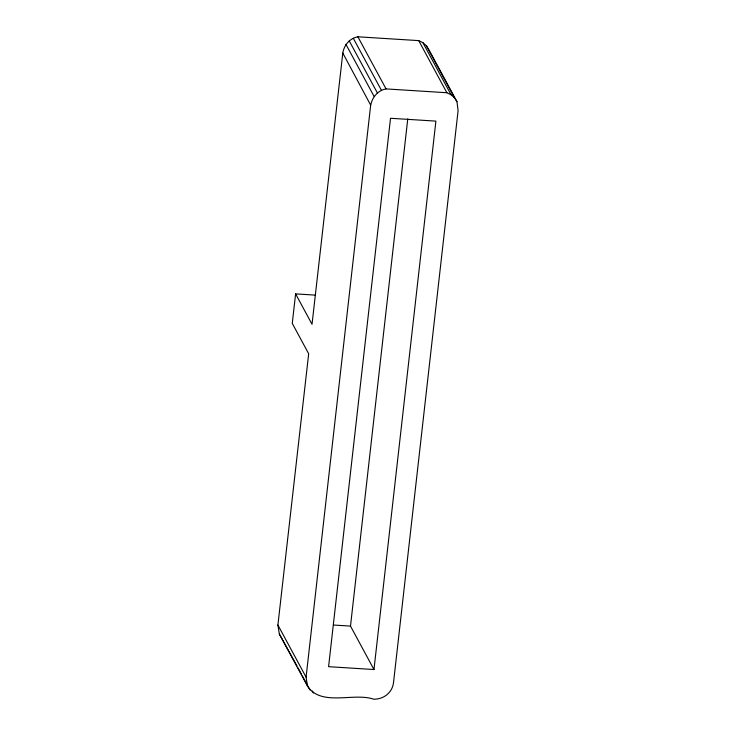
<?xml version="1.0" encoding="UTF-8"?>
<svg xmlns="http://www.w3.org/2000/svg" width="736" height="736" viewBox="0 0 736 736"><rect width="100%" height="100%" fill="white"/><g stroke="black" fill="none" stroke-linecap="round" stroke-linejoin="round"><path stroke-width="1.1" d="M295.614 293.885L292.266 323.371L308.678 353.758L277.904 625.039L279.34 634.036L307.519 686.145C321.19 707.002 353.795 692.254 373.667 699.2C383.594 699.375 392.334 692.732 393.512 682.631L458.096 110.639L456.964 101.66L428.794 49.551L426.328 45.706L422.887 42.651L418.71 40.618L357.88 36.8C349.747 38.263 344.052 45.043 342.801 53.066L312.027 324.282L295.614 293.885L315.045 295.108M307.519 686.145L306.084 677.148L370.677 105.156C372.296 97.244 377.872 90.372 386.06 88.909L446.881 92.736L451.058 94.769L454.498 97.814L456.964 101.66M373.971 669.53L435.896 121.118L390.522 118.275L328.587 666.678L373.971 669.53L350.492 626.097L407.772 118.827M333.472 625.03L350.492 626.097M279.34 634.036L296.985 665.942M426.328 45.706L454.498 97.814M422.887 42.651L451.058 94.769M418.71 40.618L446.881 92.736M357.88 36.8L386.06 88.909M353.308 38.29L381.478 90.399M349.223 40.866L377.402 92.975M345.929 44.353L374.109 96.462M277.904 625.039L306.084 677.148M312.34 691.03L313.426 693.036M298.062 667.938L301.318 673.955M302.404 675.961L309.985 689.991M342.801 53.066L370.677 105.156"/></g></svg>
